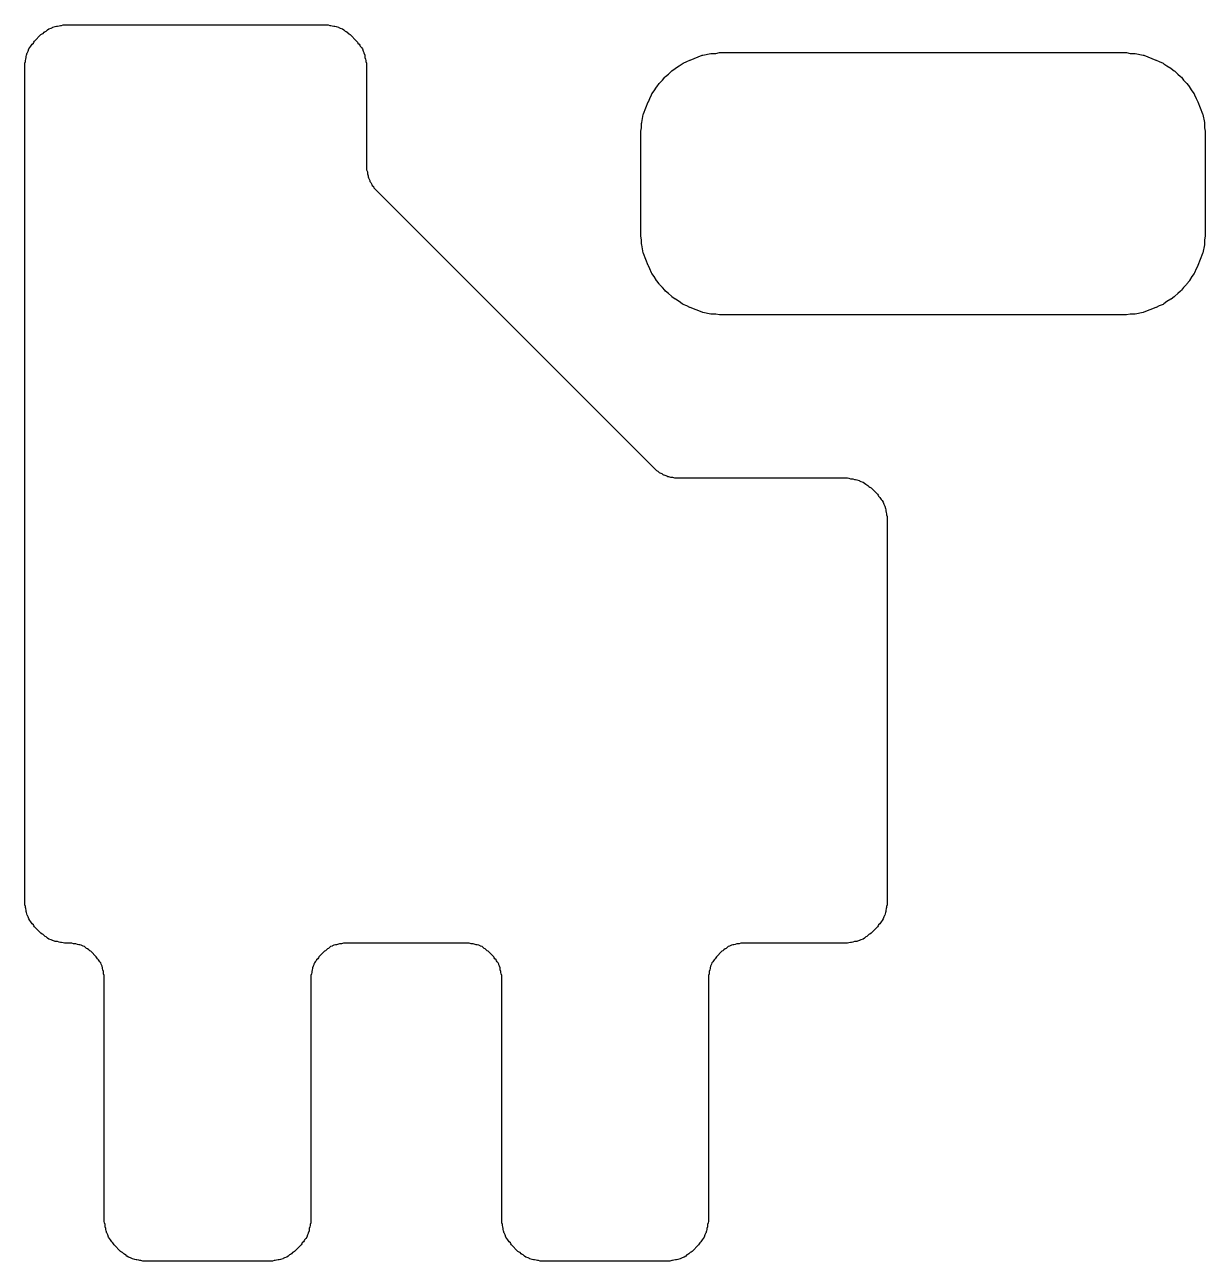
# Model space of a CAD drawing. Extents: x 107.3 to 199.4, y -97.4 to -51.6.
# Drawn here: x 168.685 to 170.17, y -69.355 to -67.8 of the extents above; entities that cross this region are included whole.
import ezdxf

# ---------------------------------------------------------------- set-up
doc = ezdxf.new("R2010")
doc.units = 0
doc.layers.add('BLACK', color=7, linetype='CONTINUOUS')

msp = doc.modelspace()

# ---------------------------------------------------------------- linework, layer by layer
at = {"layer": 'BLACK', "linetype": 'CONTINUOUS'}
for p, q in [((168.697464, -67.820464), (168.705464, -67.812464)), ((168.705464, -67.812464), (168.706764, -67.811528)), ((168.706764, -67.811528), (168.708036, -67.810892)), ((168.708036, -67.810892), (168.709464, -67.809464)), ((168.709464, -67.809464), (168.710764, -67.808528)), ((168.710764, -67.808528), (168.712036, -67.807892)), ((168.712036, -67.807892), (168.713464, -67.806464)), ((168.713464, -67.806464), (168.715419, -67.805257)), ((168.715419, -67.805257), (168.71808, -67.80437)), ((168.71808, -67.80437), (168.719764, -67.803528)), ((168.719764, -67.803528), (168.720419, -67.803257)), ((168.720419, -67.803257), (168.723419, -67.802257)), ((168.723419, -67.802257), (168.725, -67.802)), ((168.725, -67.802), (168.72619, -67.802)), ((168.72619, -67.802), (168.728419, -67.801257)), ((168.728419, -67.801257), (168.73, -67.801)), ((168.73, -67.801), (168.73119, -67.801)), ((168.73119, -67.801), (168.733419, -67.800257)), ((168.733419, -67.800257), (168.735, -67.8)), ((168.735, -67.8), (169.065, -67.8)), ((169.065, -67.8), (169.066581, -67.800257)), ((169.066581, -67.800257), (169.06881, -67.801)), ((169.06881, -67.801), (169.07, -67.801)), ((169.07, -67.801), (169.071581, -67.801257)), ((169.071581, -67.801257), (169.07381, -67.802)), ((169.07381, -67.802), (169.075, -67.802)), ((169.075, -67.802), (169.076581, -67.802257)), ((169.076581, -67.802257), (169.079581, -67.803257)), ((169.079581, -67.803257), (169.080236, -67.803528)), ((169.080236, -67.803528), (169.08192, -67.80437)), ((169.08192, -67.80437), (169.084581, -67.805257)), ((169.084581, -67.805257), (169.086536, -67.806464)), ((169.086536, -67.806464), (169.087964, -67.807892)), ((169.087964, -67.807892), (169.089236, -67.808528)), ((169.089236, -67.808528), (169.090536, -67.809464)), ((169.090536, -67.809464), (169.091964, -67.810892)), ((169.091964, -67.810892), (169.093236, -67.811528)), ((169.093236, -67.811528), (169.094536, -67.812464)), ((169.094536, -67.812464), (169.102536, -67.820464)), ((168.690257, -67.830419), (168.691464, -67.828464)), ((168.691464, -67.828464), (168.692892, -67.827036)), ((168.692892, -67.827036), (168.693528, -67.825764)), ((168.693528, -67.825764), (168.694464, -67.824464)), ((168.694464, -67.824464), (168.695892, -67.823036)), ((168.695892, -67.823036), (168.696528, -67.821764)), ((168.696528, -67.821764), (168.697464, -67.820464)), ((169.102536, -67.820464), (169.103472, -67.821764)), ((169.103472, -67.821764), (169.104108, -67.823036)), ((169.104108, -67.823036), (169.105536, -67.824464)), ((169.105536, -67.824464), (169.106472, -67.825764)), ((169.106472, -67.825764), (169.107108, -67.827036)), ((169.107108, -67.827036), (169.108536, -67.828464)), ((169.108536, -67.828464), (169.109743, -67.830419)), ((168.686, -67.845), (168.686257, -67.843419)), ((168.686257, -67.843419), (168.687, -67.84119)), ((168.687, -67.84), (168.687257, -67.838419)), ((168.687, -67.84119), (168.687, -67.84)), ((168.687257, -67.838419), (168.688257, -67.835419)), ((168.688257, -67.835419), (168.688528, -67.834764)), ((168.688528, -67.834764), (168.68937, -67.83308)), ((168.68937, -67.83308), (168.690257, -67.830419)), ((169.109743, -67.830419), (169.11063, -67.83308)), ((169.11063, -67.83308), (169.111472, -67.834764)), ((169.111472, -67.834764), (169.111743, -67.835419)), ((169.111743, -67.835419), (169.112743, -67.838419)), ((169.112743, -67.838419), (169.113, -67.84)), ((169.113, -67.84), (169.113, -67.84119)), ((169.113, -67.84119), (169.113743, -67.843419)), ((169.113743, -67.843419), (169.114, -67.845)), ((169.517948, -67.846436), (169.521764, -67.844528)), ((169.521764, -67.844528), (169.522143, -67.844358)), ((169.522143, -67.844358), (169.537143, -67.838358)), ((169.537143, -67.838358), (169.538019, -67.838097)), ((169.538019, -67.838097), (169.548019, -67.836097)), ((169.548019, -67.836097), (169.549, -67.836)), ((169.549, -67.836), (169.554504, -67.836)), ((169.554504, -67.836), (169.559019, -67.835097)), ((169.559019, -67.835097), (169.56, -67.835)), ((169.56, -67.835), (170.07, -67.835)), ((170.07, -67.835), (170.070981, -67.835097)), ((170.070981, -67.835097), (170.075496, -67.836)), ((170.075496, -67.836), (170.081, -67.836)), ((170.081, -67.836), (170.081981, -67.836097)), ((170.081981, -67.836097), (170.091981, -67.838097)), ((170.091981, -67.838097), (170.092857, -67.838358)), ((170.092857, -67.838358), (170.107857, -67.844358)), ((170.107857, -67.844358), (170.108236, -67.844528)), ((170.108236, -67.844528), (170.112052, -67.846436)), ((168.685, -67.85), (168.685257, -67.848419)), ((168.685, -68.905), (168.685, -67.85)), ((168.685257, -67.848419), (168.686, -67.84619)), ((168.686, -67.84619), (168.686, -67.845)), ((169.114, -67.845), (169.114, -67.84619)), ((169.114, -67.84619), (169.114743, -67.848419)), ((169.114743, -67.848419), (169.115, -67.85)), ((169.115, -67.85), (169.115, -67.982584)), ((169.494712, -67.862216), (169.498464, -67.858464)), ((169.498464, -67.858464), (169.499, -67.858)), ((169.499, -67.858), (169.503, -67.855)), ((169.503, -67.855), (169.503428, -67.854713)), ((169.503428, -67.854713), (169.508201, -67.851849)), ((169.508201, -67.851849), (169.512, -67.849)), ((169.512, -67.849), (169.513143, -67.848358)), ((169.513143, -67.848358), (169.517948, -67.846436)), ((170.112052, -67.846436), (170.116857, -67.848358)), ((170.116857, -67.848358), (170.118, -67.849)), ((170.118, -67.849), (170.121798, -67.851849)), ((170.121798, -67.851849), (170.126572, -67.854713)), ((170.126572, -67.854713), (170.127, -67.855)), ((170.127, -67.855), (170.131, -67.858)), ((170.131, -67.858), (170.131536, -67.858464)), ((170.131536, -67.858464), (170.135288, -67.862216)), ((169.48, -67.878), (169.483, -67.874)), ((169.483, -67.874), (169.483464, -67.873464)), ((169.483464, -67.873464), (169.487216, -67.869712)), ((169.487216, -67.869712), (169.49, -67.866)), ((169.49, -67.866), (169.491, -67.865)), ((169.491, -67.865), (169.494712, -67.862216)), ((170.135288, -67.862216), (170.139, -67.865)), ((170.139, -67.865), (170.14, -67.866)), ((170.14, -67.866), (170.142784, -67.869712)), ((170.142784, -67.869712), (170.146536, -67.873464)), ((170.146536, -67.873464), (170.147, -67.874)), ((170.147, -67.874), (170.15, -67.878)), ((169.471436, -67.892948), (169.473358, -67.888143)), ((169.473358, -67.888143), (169.474, -67.887)), ((169.474, -67.887), (169.476849, -67.883201)), ((169.476849, -67.883201), (169.479713, -67.878428)), ((169.479713, -67.878428), (169.48, -67.878)), ((170.15, -67.878), (170.150287, -67.878428)), ((170.150287, -67.878428), (170.153151, -67.883201)), ((170.153151, -67.883201), (170.156, -67.887)), ((170.156, -67.887), (170.156642, -67.888143)), ((170.156642, -67.888143), (170.158564, -67.892948)), ((169.463358, -67.912143), (169.469358, -67.897143)), ((169.469358, -67.897143), (169.469528, -67.896764)), ((169.469528, -67.896764), (169.471436, -67.892948)), ((170.158564, -67.892948), (170.160472, -67.896764)), ((170.160472, -67.896764), (170.160642, -67.897143)), ((170.160642, -67.897143), (170.166642, -67.912143)), ((169.461097, -67.923019), (169.463097, -67.913019)), ((169.463097, -67.913019), (169.463358, -67.912143)), ((170.166642, -67.912143), (170.166903, -67.913019)), ((170.166903, -67.913019), (170.168903, -67.923019)), ((169.46, -67.935), (169.460097, -67.934019)), ((169.46, -68.065), (169.46, -67.935)), ((169.460097, -67.934019), (169.461, -67.929504)), ((169.461, -67.924), (169.461097, -67.923019)), ((169.461, -67.929504), (169.461, -67.924)), ((170.168903, -67.923019), (170.169, -67.924)), ((170.169, -67.924), (170.169, -67.929504)), ((170.169, -67.929504), (170.169903, -67.934019)), ((170.169903, -67.934019), (170.17, -67.935)), ((170.17, -67.935), (170.17, -68.065)), ((169.115, -67.982584), (169.116, -67.985)), ((169.116, -67.985), (169.116, -67.987584)), ((169.116, -67.987584), (169.117, -67.99)), ((169.117, -67.99), (169.117, -67.991584)), ((169.117, -67.991584), (169.117242, -67.99217)), ((169.117242, -67.99217), (169.117536, -67.992464)), ((169.117536, -67.992464), (169.119, -67.996)), ((169.119, -67.996), (169.119, -67.996584)), ((169.119, -67.996584), (169.119242, -67.99717)), ((169.119242, -67.99717), (169.120536, -67.998464)), ((169.120536, -67.998464), (169.121566, -68.000953)), ((169.121566, -68.000953), (169.122108, -68.002036)), ((169.122108, -68.002036), (169.123536, -68.003464)), ((169.123536, -68.003464), (169.124242, -68.00517)), ((169.124242, -68.00517), (169.479829, -68.360757)), ((169.460097, -68.065981), (169.46, -68.065)), ((169.461, -68.070496), (169.460097, -68.065981)), ((169.461, -68.076), (169.461, -68.070496)), ((169.461097, -68.076981), (169.461, -68.076)), ((169.463097, -68.086981), (169.461097, -68.076981)), ((170.168903, -68.076981), (170.166903, -68.086981)), ((170.169, -68.076), (170.168903, -68.076981)), ((170.169903, -68.065981), (170.169, -68.070496)), ((170.169, -68.070496), (170.169, -68.076)), ((170.17, -68.065), (170.169903, -68.065981)), ((169.463358, -68.087857), (169.463097, -68.086981)), ((169.469358, -68.102857), (169.463358, -68.087857)), ((170.166642, -68.087857), (170.160642, -68.102857)), ((170.166903, -68.086981), (170.166642, -68.087857)), ((169.469528, -68.103236), (169.469358, -68.102857)), ((169.471436, -68.107052), (169.469528, -68.103236)), ((169.473358, -68.111857), (169.471436, -68.107052)), ((170.158564, -68.107052), (170.156642, -68.111857)), ((170.160472, -68.103236), (170.158564, -68.107052)), ((170.160642, -68.102857), (170.160472, -68.103236)), ((169.474, -68.113), (169.473358, -68.111857)), ((169.476849, -68.116798), (169.474, -68.113)), ((169.479713, -68.121572), (169.476849, -68.116798)), ((169.48, -68.122), (169.479713, -68.121572)), ((169.483, -68.126), (169.48, -68.122)), ((170.15, -68.122), (170.147, -68.126)), ((170.150287, -68.121572), (170.15, -68.122)), ((170.153151, -68.116798), (170.150287, -68.121572)), ((170.156, -68.113), (170.153151, -68.116798)), ((170.156642, -68.111857), (170.156, -68.113)), ((169.483464, -68.126536), (169.483, -68.126)), ((169.487216, -68.130288), (169.483464, -68.126536)), ((169.49, -68.134), (169.487216, -68.130288)), ((169.491, -68.135), (169.49, -68.134)), ((169.494712, -68.137784), (169.491, -68.135)), ((169.498464, -68.141536), (169.494712, -68.137784)), ((170.135288, -68.137784), (170.131536, -68.141536)), ((170.139, -68.135), (170.135288, -68.137784)), ((170.14, -68.134), (170.139, -68.135)), ((170.142784, -68.130288), (170.14, -68.134)), ((170.146536, -68.126536), (170.142784, -68.130288)), ((170.147, -68.126), (170.146536, -68.126536)), ((169.499, -68.142), (169.498464, -68.141536)), ((169.503, -68.145), (169.499, -68.142)), ((169.503428, -68.145287), (169.503, -68.145)), ((169.508201, -68.148151), (169.503428, -68.145287)), ((169.512, -68.151), (169.508201, -68.148151)), ((169.513143, -68.151642), (169.512, -68.151)), ((169.517948, -68.153564), (169.513143, -68.151642)), ((169.521764, -68.155472), (169.517948, -68.153564)), ((169.522143, -68.155642), (169.521764, -68.155472)), ((169.537143, -68.161642), (169.522143, -68.155642)), ((170.107857, -68.155642), (170.092857, -68.161642)), ((170.108236, -68.155472), (170.107857, -68.155642)), ((170.112052, -68.153564), (170.108236, -68.155472)), ((170.116857, -68.151642), (170.112052, -68.153564)), ((170.118, -68.151), (170.116857, -68.151642)), ((170.121798, -68.148151), (170.118, -68.151)), ((170.126572, -68.145287), (170.121798, -68.148151)), ((170.127, -68.145), (170.126572, -68.145287)), ((170.131, -68.142), (170.127, -68.145)), ((170.131536, -68.141536), (170.131, -68.142)), ((169.538019, -68.161903), (169.537143, -68.161642)), ((169.548019, -68.163903), (169.538019, -68.161903)), ((169.549, -68.164), (169.548019, -68.163903)), ((169.554504, -68.164), (169.549, -68.164)), ((169.559019, -68.164903), (169.554504, -68.164)), ((169.56, -68.165), (169.559019, -68.164903)), ((170.07, -68.165), (169.56, -68.165)), ((170.070981, -68.164903), (170.07, -68.165)), ((170.075496, -68.164), (170.070981, -68.164903)), ((170.081, -68.164), (170.075496, -68.164)), ((170.081981, -68.163903), (170.081, -68.164)), ((170.091981, -68.161903), (170.081981, -68.163903)), ((170.092857, -68.161642), (170.091981, -68.161903)), ((169.479829, -68.360757), (169.481536, -68.361464)), ((169.481536, -68.361464), (169.482964, -68.362892)), ((169.482964, -68.362892), (169.484046, -68.363433)), ((169.484046, -68.363433), (169.486536, -68.364464)), ((169.486536, -68.364464), (169.487829, -68.365757)), ((169.487829, -68.365757), (169.488415, -68.366)), ((169.488415, -68.366), (169.489, -68.366)), ((169.489, -68.366), (169.492536, -68.367464)), ((169.492536, -68.367464), (169.492829, -68.367757)), ((169.492829, -68.367757), (169.493415, -68.368)), ((169.493415, -68.368), (169.495, -68.368)), ((169.495, -68.368), (169.497415, -68.369)), ((169.497415, -68.369), (169.5, -68.369)), ((169.5, -68.369), (169.502415, -68.37)), ((169.502415, -68.37), (169.72, -68.37)), ((169.72, -68.37), (169.721581, -68.370257)), ((169.721581, -68.370257), (169.72381, -68.371)), ((169.72381, -68.371), (169.725, -68.371)), ((169.725, -68.371), (169.726581, -68.371257)), ((169.726581, -68.371257), (169.72881, -68.372)), ((169.72881, -68.372), (169.73, -68.372)), ((169.73, -68.372), (169.731581, -68.372257)), ((169.731581, -68.372257), (169.734581, -68.373257)), ((169.734581, -68.373257), (169.735236, -68.373528)), ((169.735236, -68.373528), (169.73692, -68.37437)), ((169.73692, -68.37437), (169.739581, -68.375257)), ((169.739581, -68.375257), (169.741536, -68.376464)), ((169.741536, -68.376464), (169.742964, -68.377892)), ((169.742964, -68.377892), (169.744236, -68.378528)), ((169.744236, -68.378528), (169.745536, -68.379464)), ((169.745536, -68.379464), (169.746964, -68.380892)), ((169.746964, -68.380892), (169.748236, -68.381528)), ((169.748236, -68.381528), (169.749536, -68.382464)), ((169.749536, -68.382464), (169.757536, -68.390464)), ((169.757536, -68.390464), (169.758472, -68.391764)), ((169.758472, -68.391764), (169.759108, -68.393036)), ((169.759108, -68.393036), (169.760536, -68.394464)), ((169.760536, -68.394464), (169.761472, -68.395764)), ((169.761472, -68.395764), (169.762108, -68.397036)), ((169.762108, -68.397036), (169.763536, -68.398464)), ((169.763536, -68.398464), (169.764743, -68.400419)), ((169.764743, -68.400419), (169.76563, -68.40308)), ((169.76563, -68.40308), (169.766472, -68.404764)), ((169.766472, -68.404764), (169.766743, -68.405419)), ((169.766743, -68.405419), (169.767743, -68.408419)), ((169.767743, -68.408419), (169.768, -68.41)), ((169.768, -68.41), (169.768, -68.41119)), ((169.768, -68.41119), (169.768743, -68.413419)), ((169.768743, -68.413419), (169.769, -68.415)), ((169.769, -68.415), (169.769, -68.41619)), ((169.769, -68.41619), (169.769743, -68.418419)), ((169.769743, -68.418419), (169.77, -68.42)), ((169.77, -68.42), (169.77, -68.905)), ((168.685257, -68.906581), (168.685, -68.905)), ((168.686, -68.90881), (168.685257, -68.906581)), ((168.686, -68.91), (168.686, -68.90881)), ((168.686257, -68.911581), (168.686, -68.91)), ((168.687, -68.91381), (168.686257, -68.911581)), ((168.687, -68.915), (168.687, -68.91381)), ((168.687257, -68.916581), (168.687, -68.915)), ((168.688257, -68.919581), (168.687257, -68.916581)), ((169.767743, -68.916581), (169.766743, -68.919581)), ((169.768, -68.915), (169.767743, -68.916581)), ((169.768743, -68.911581), (169.768, -68.91381)), ((169.768, -68.91381), (169.768, -68.915)), ((169.769, -68.91), (169.768743, -68.911581)), ((169.769743, -68.906581), (169.769, -68.90881)), ((169.769, -68.90881), (169.769, -68.91)), ((169.77, -68.905), (169.769743, -68.906581)), ((168.688528, -68.920236), (168.688257, -68.919581)), ((168.68937, -68.92192), (168.688528, -68.920236)), ((168.690257, -68.924581), (168.68937, -68.92192)), ((168.691464, -68.926536), (168.690257, -68.924581)), ((168.692892, -68.927964), (168.691464, -68.926536)), ((168.693528, -68.929236), (168.692892, -68.927964)), ((168.694464, -68.930536), (168.693528, -68.929236)), ((168.695892, -68.931964), (168.694464, -68.930536)), ((168.696528, -68.933236), (168.695892, -68.931964)), ((169.759108, -68.931964), (169.758472, -68.933236)), ((169.760536, -68.930536), (169.759108, -68.931964)), ((169.761472, -68.929236), (169.760536, -68.930536)), ((169.762108, -68.927964), (169.761472, -68.929236)), ((169.763536, -68.926536), (169.762108, -68.927964)), ((169.764743, -68.924581), (169.763536, -68.926536)), ((169.76563, -68.92192), (169.764743, -68.924581)), ((169.766472, -68.920236), (169.76563, -68.92192)), ((169.766743, -68.919581), (169.766472, -68.920236)), ((168.697464, -68.934536), (168.696528, -68.933236)), ((168.705464, -68.942536), (168.697464, -68.934536)), ((168.706764, -68.943472), (168.705464, -68.942536)), ((168.708036, -68.944108), (168.706764, -68.943472)), ((168.709464, -68.945536), (168.708036, -68.944108)), ((168.710764, -68.946472), (168.709464, -68.945536)), ((168.712036, -68.947108), (168.710764, -68.946472)), ((168.713464, -68.948536), (168.712036, -68.947108)), ((168.715419, -68.949743), (168.713464, -68.948536)), ((169.741536, -68.948536), (169.739581, -68.949743)), ((169.742964, -68.947108), (169.741536, -68.948536)), ((169.744236, -68.946472), (169.742964, -68.947108)), ((169.745536, -68.945536), (169.744236, -68.946472)), ((169.746964, -68.944108), (169.745536, -68.945536)), ((169.748236, -68.943472), (169.746964, -68.944108)), ((169.749536, -68.942536), (169.748236, -68.943472)), ((169.757536, -68.934536), (169.749536, -68.942536)), ((169.758472, -68.933236), (169.757536, -68.934536)), ((168.71808, -68.95063), (168.715419, -68.949743)), ((168.719764, -68.951472), (168.71808, -68.95063)), ((168.720419, -68.951743), (168.719764, -68.951472)), ((168.723419, -68.952743), (168.720419, -68.951743)), ((168.725, -68.953), (168.723419, -68.952743)), ((168.72619, -68.953), (168.725, -68.953)), ((168.728419, -68.953743), (168.72619, -68.953)), ((168.73, -68.954), (168.728419, -68.953743)), ((168.73119, -68.954), (168.73, -68.954)), ((168.733419, -68.954743), (168.73119, -68.954)), ((168.735, -68.955), (168.733419, -68.954743)), ((168.74419, -68.955), (168.735, -68.955)), ((168.746419, -68.955743), (168.74419, -68.955)), ((168.748, -68.956), (168.746419, -68.955743)), ((168.74919, -68.956), (168.748, -68.956)), ((168.751419, -68.956743), (168.74919, -68.956)), ((168.753, -68.957), (168.751419, -68.956743)), ((168.75419, -68.957), (168.753, -68.957)), ((168.75608, -68.95763), (168.75419, -68.957)), ((168.757764, -68.958472), (168.75608, -68.95763)), ((168.758419, -68.958743), (168.757764, -68.958472)), ((168.760297, -68.959369), (168.758419, -68.958743)), ((168.761464, -68.960536), (168.760297, -68.959369)), ((168.762764, -68.961472), (168.761464, -68.960536)), ((168.764036, -68.962108), (168.762764, -68.961472)), ((168.765464, -68.963536), (168.764036, -68.962108)), ((168.766764, -68.964472), (168.765464, -68.963536)), ((169.064536, -68.963536), (169.063236, -68.964472)), ((169.065964, -68.962108), (169.064536, -68.963536)), ((169.067236, -68.961472), (169.065964, -68.962108)), ((169.068536, -68.960536), (169.067236, -68.961472)), ((169.069703, -68.959369), (169.068536, -68.960536)), ((169.071581, -68.958743), (169.069703, -68.959369)), ((169.072236, -68.958472), (169.071581, -68.958743)), ((169.07392, -68.95763), (169.072236, -68.958472)), ((169.07581, -68.957), (169.07392, -68.95763)), ((169.077, -68.957), (169.07581, -68.957)), ((169.078581, -68.956743), (169.077, -68.957)), ((169.08081, -68.956), (169.078581, -68.956743)), ((169.082, -68.956), (169.08081, -68.956)), ((169.083581, -68.955743), (169.082, -68.956)), ((169.08581, -68.955), (169.083581, -68.955743)), ((169.24419, -68.955), (169.08581, -68.955)), ((169.246419, -68.955743), (169.24419, -68.955)), ((169.248, -68.956), (169.246419, -68.955743)), ((169.24919, -68.956), (169.248, -68.956)), ((169.251419, -68.956743), (169.24919, -68.956)), ((169.253, -68.957), (169.251419, -68.956743)), ((169.25419, -68.957), (169.253, -68.957)), ((169.25608, -68.95763), (169.25419, -68.957)), ((169.257764, -68.958472), (169.25608, -68.95763)), ((169.258419, -68.958743), (169.257764, -68.958472)), ((169.260297, -68.959369), (169.258419, -68.958743)), ((169.261464, -68.960536), (169.260297, -68.959369)), ((169.262764, -68.961472), (169.261464, -68.960536)), ((169.264036, -68.962108), (169.262764, -68.961472)), ((169.265464, -68.963536), (169.264036, -68.962108)), ((169.266764, -68.964472), (169.265464, -68.963536)), ((169.564536, -68.963536), (169.563236, -68.964472)), ((169.565964, -68.962108), (169.564536, -68.963536)), ((169.567236, -68.961472), (169.565964, -68.962108)), ((169.568536, -68.960536), (169.567236, -68.961472)), ((169.569703, -68.959369), (169.568536, -68.960536)), ((169.571581, -68.958743), (169.569703, -68.959369)), ((169.572236, -68.958472), (169.571581, -68.958743)), ((169.57392, -68.95763), (169.572236, -68.958472)), ((169.57581, -68.957), (169.57392, -68.95763)), ((169.577, -68.957), (169.57581, -68.957)), ((169.578581, -68.956743), (169.577, -68.957)), ((169.58081, -68.956), (169.578581, -68.956743)), ((169.582, -68.956), (169.58081, -68.956)), ((169.583581, -68.955743), (169.582, -68.956)), ((169.58581, -68.955), (169.583581, -68.955743)), ((169.72, -68.955), (169.58581, -68.955)), ((169.721581, -68.954743), (169.72, -68.955)), ((169.72381, -68.954), (169.721581, -68.954743)), ((169.725, -68.954), (169.72381, -68.954)), ((169.726581, -68.953743), (169.725, -68.954)), ((169.72881, -68.953), (169.726581, -68.953743)), ((169.73, -68.953), (169.72881, -68.953)), ((169.731581, -68.952743), (169.73, -68.953)), ((169.734581, -68.951743), (169.731581, -68.952743)), ((169.735236, -68.951472), (169.734581, -68.951743)), ((169.73692, -68.95063), (169.735236, -68.951472)), ((169.739581, -68.949743), (169.73692, -68.95063)), ((168.768036, -68.965108), (168.766764, -68.964472)), ((168.774892, -68.971964), (168.768036, -68.965108)), ((168.775528, -68.973236), (168.774892, -68.971964)), ((168.776464, -68.974536), (168.775528, -68.973236)), ((168.777892, -68.975964), (168.776464, -68.974536)), ((168.778528, -68.977236), (168.777892, -68.975964)), ((168.779464, -68.978536), (168.778528, -68.977236)), ((168.780631, -68.979703), (168.779464, -68.978536)), ((168.781257, -68.981581), (168.780631, -68.979703)), ((169.049369, -68.979703), (169.048743, -68.981581)), ((169.050536, -68.978536), (169.049369, -68.979703)), ((169.051472, -68.977236), (169.050536, -68.978536)), ((169.052108, -68.975964), (169.051472, -68.977236)), ((169.053536, -68.974536), (169.052108, -68.975964)), ((169.054472, -68.973236), (169.053536, -68.974536)), ((169.055108, -68.971964), (169.054472, -68.973236)), ((169.061964, -68.965108), (169.055108, -68.971964)), ((169.063236, -68.964472), (169.061964, -68.965108)), ((169.268036, -68.965108), (169.266764, -68.964472)), ((169.274892, -68.971964), (169.268036, -68.965108)), ((169.275528, -68.973236), (169.274892, -68.971964)), ((169.276464, -68.974536), (169.275528, -68.973236)), ((169.277892, -68.975964), (169.276464, -68.974536)), ((169.278528, -68.977236), (169.277892, -68.975964)), ((169.279464, -68.978536), (169.278528, -68.977236)), ((169.280631, -68.979703), (169.279464, -68.978536)), ((169.281257, -68.981581), (169.280631, -68.979703)), ((169.549369, -68.979703), (169.548743, -68.981581)), ((169.550536, -68.978536), (169.549369, -68.979703)), ((169.551472, -68.977236), (169.550536, -68.978536)), ((169.552108, -68.975964), (169.551472, -68.977236)), ((169.553536, -68.974536), (169.552108, -68.975964)), ((169.554472, -68.973236), (169.553536, -68.974536)), ((169.555108, -68.971964), (169.554472, -68.973236)), ((169.561964, -68.965108), (169.555108, -68.971964)), ((169.563236, -68.964472), (169.561964, -68.965108)), ((168.781528, -68.982236), (168.781257, -68.981581)), ((168.78237, -68.98392), (168.781528, -68.982236)), ((168.783, -68.98581), (168.78237, -68.98392)), ((168.783, -68.987), (168.783, -68.98581)), ((168.783257, -68.988581), (168.783, -68.987)), ((168.784, -68.99081), (168.783257, -68.988581)), ((168.784, -68.992), (168.784, -68.99081)), ((168.784257, -68.993581), (168.784, -68.992)), ((168.785, -68.99581), (168.784257, -68.993581)), ((169.045743, -68.993581), (169.045, -68.99581)), ((169.046, -68.992), (169.045743, -68.993581)), ((169.046743, -68.988581), (169.046, -68.99081)), ((169.046, -68.99081), (169.046, -68.992)), ((169.047, -68.987), (169.046743, -68.988581)), ((169.04763, -68.98392), (169.047, -68.98581)), ((169.047, -68.98581), (169.047, -68.987)), ((169.048472, -68.982236), (169.04763, -68.98392)), ((169.048743, -68.981581), (169.048472, -68.982236)), ((169.281528, -68.982236), (169.281257, -68.981581)), ((169.28237, -68.98392), (169.281528, -68.982236)), ((169.283, -68.98581), (169.28237, -68.98392)), ((169.283, -68.987), (169.283, -68.98581)), ((169.283257, -68.988581), (169.283, -68.987)), ((169.284, -68.99081), (169.283257, -68.988581)), ((169.284, -68.992), (169.284, -68.99081)), ((169.284257, -68.993581), (169.284, -68.992)), ((169.285, -68.99581), (169.284257, -68.993581)), ((169.545743, -68.993581), (169.545, -68.99581)), ((169.546, -68.992), (169.545743, -68.993581)), ((169.546743, -68.988581), (169.546, -68.99081)), ((169.546, -68.99081), (169.546, -68.992)), ((169.547, -68.987), (169.546743, -68.988581)), ((169.54763, -68.98392), (169.547, -68.98581)), ((169.547, -68.98581), (169.547, -68.987)), ((169.548472, -68.982236), (169.54763, -68.98392)), ((169.548743, -68.981581), (169.548472, -68.982236)), ((168.785, -69.305), (168.785, -68.99581)), ((169.045, -68.99581), (169.045, -69.305)), ((169.285, -69.305), (169.285, -68.99581)), ((169.545, -68.99581), (169.545, -69.305)), ((168.785257, -69.306581), (168.785, -69.305)), ((169.045, -69.305), (169.044743, -69.306581)), ((169.285257, -69.306581), (169.285, -69.305)), ((169.545, -69.305), (169.544743, -69.306581)), ((168.786, -69.30881), (168.785257, -69.306581)), ((168.786, -69.31), (168.786, -69.30881)), ((168.786257, -69.311581), (168.786, -69.31)), ((168.787, -69.31381), (168.786257, -69.311581)), ((168.787, -69.315), (168.787, -69.31381)), ((168.787257, -69.316581), (168.787, -69.315)), ((168.788257, -69.319581), (168.787257, -69.316581)), ((168.788528, -69.320236), (168.788257, -69.319581)), ((168.78937, -69.32192), (168.788528, -69.320236)), ((169.041472, -69.320236), (169.04063, -69.32192)), ((169.041743, -69.319581), (169.041472, -69.320236)), ((169.042743, -69.316581), (169.041743, -69.319581)), ((169.043, -69.315), (169.042743, -69.316581)), ((169.043743, -69.311581), (169.043, -69.31381)), ((169.043, -69.31381), (169.043, -69.315)), ((169.044, -69.31), (169.043743, -69.311581)), ((169.044743, -69.306581), (169.044, -69.30881)), ((169.044, -69.30881), (169.044, -69.31)), ((169.286, -69.30881), (169.285257, -69.306581)), ((169.286, -69.31), (169.286, -69.30881)), ((169.286257, -69.311581), (169.286, -69.31)), ((169.287, -69.31381), (169.286257, -69.311581)), ((169.287, -69.315), (169.287, -69.31381)), ((169.287257, -69.316581), (169.287, -69.315)), ((169.288257, -69.319581), (169.287257, -69.316581)), ((169.288528, -69.320236), (169.288257, -69.319581)), ((169.28937, -69.32192), (169.288528, -69.320236)), ((169.541472, -69.320236), (169.54063, -69.32192)), ((169.541743, -69.319581), (169.541472, -69.320236)), ((169.542743, -69.316581), (169.541743, -69.319581)), ((169.543, -69.315), (169.542743, -69.316581)), ((169.543743, -69.311581), (169.543, -69.31381)), ((169.543, -69.31381), (169.543, -69.315)), ((169.544, -69.31), (169.543743, -69.311581)), ((169.544743, -69.306581), (169.544, -69.30881)), ((169.544, -69.30881), (169.544, -69.31)), ((168.790257, -69.324581), (168.78937, -69.32192)), ((168.791464, -69.326536), (168.790257, -69.324581)), ((168.792892, -69.327964), (168.791464, -69.326536)), ((168.793528, -69.329236), (168.792892, -69.327964)), ((168.794464, -69.330536), (168.793528, -69.329236)), ((168.795892, -69.331964), (168.794464, -69.330536)), ((168.796528, -69.333236), (168.795892, -69.331964)), ((168.797464, -69.334536), (168.796528, -69.333236)), ((168.805464, -69.342536), (168.797464, -69.334536)), ((169.032536, -69.334536), (169.024536, -69.342536)), ((169.033472, -69.333236), (169.032536, -69.334536)), ((169.034108, -69.331964), (169.033472, -69.333236)), ((169.035536, -69.330536), (169.034108, -69.331964)), ((169.036472, -69.329236), (169.035536, -69.330536)), ((169.037108, -69.327964), (169.036472, -69.329236)), ((169.038536, -69.326536), (169.037108, -69.327964)), ((169.039743, -69.324581), (169.038536, -69.326536)), ((169.04063, -69.32192), (169.039743, -69.324581)), ((169.290257, -69.324581), (169.28937, -69.32192)), ((169.291464, -69.326536), (169.290257, -69.324581)), ((169.292892, -69.327964), (169.291464, -69.326536)), ((169.293528, -69.329236), (169.292892, -69.327964)), ((169.294464, -69.330536), (169.293528, -69.329236)), ((169.295892, -69.331964), (169.294464, -69.330536)), ((169.296528, -69.333236), (169.295892, -69.331964)), ((169.297464, -69.334536), (169.296528, -69.333236)), ((169.305464, -69.342536), (169.297464, -69.334536)), ((169.532536, -69.334536), (169.524536, -69.342536)), ((169.533472, -69.333236), (169.532536, -69.334536)), ((169.534108, -69.331964), (169.533472, -69.333236)), ((169.535536, -69.330536), (169.534108, -69.331964)), ((169.536472, -69.329236), (169.535536, -69.330536)), ((169.537108, -69.327964), (169.536472, -69.329236)), ((169.538536, -69.326536), (169.537108, -69.327964)), ((169.539743, -69.324581), (169.538536, -69.326536)), ((169.54063, -69.32192), (169.539743, -69.324581)), ((168.806764, -69.343472), (168.805464, -69.342536)), ((168.808036, -69.344108), (168.806764, -69.343472)), ((168.809464, -69.345536), (168.808036, -69.344108)), ((168.810764, -69.346472), (168.809464, -69.345536)), ((168.812036, -69.347108), (168.810764, -69.346472)), ((168.813464, -69.348536), (168.812036, -69.347108)), ((168.815419, -69.349743), (168.813464, -69.348536)), ((168.81808, -69.35063), (168.815419, -69.349743)), ((168.819764, -69.351472), (168.81808, -69.35063)), ((168.820419, -69.351743), (168.819764, -69.351472)), ((168.823419, -69.352743), (168.820419, -69.351743)), ((168.825, -69.353), (168.823419, -69.352743)), ((169.006581, -69.352743), (169.005, -69.353)), ((169.009581, -69.351743), (169.006581, -69.352743)), ((169.010236, -69.351472), (169.009581, -69.351743)), ((169.01192, -69.35063), (169.010236, -69.351472)), ((169.014581, -69.349743), (169.01192, -69.35063)), ((169.016536, -69.348536), (169.014581, -69.349743)), ((169.017964, -69.347108), (169.016536, -69.348536)), ((169.019236, -69.346472), (169.017964, -69.347108)), ((169.020536, -69.345536), (169.019236, -69.346472)), ((169.021964, -69.344108), (169.020536, -69.345536)), ((169.023236, -69.343472), (169.021964, -69.344108)), ((169.024536, -69.342536), (169.023236, -69.343472)), ((169.306764, -69.343472), (169.305464, -69.342536)), ((169.308036, -69.344108), (169.306764, -69.343472)), ((169.309464, -69.345536), (169.308036, -69.344108)), ((169.310764, -69.346472), (169.309464, -69.345536)), ((169.312036, -69.347108), (169.310764, -69.346472)), ((169.313464, -69.348536), (169.312036, -69.347108)), ((169.315419, -69.349743), (169.313464, -69.348536)), ((169.31808, -69.35063), (169.315419, -69.349743)), ((169.319764, -69.351472), (169.31808, -69.35063)), ((169.320419, -69.351743), (169.319764, -69.351472)), ((169.323419, -69.352743), (169.320419, -69.351743)), ((169.325, -69.353), (169.323419, -69.352743)), ((169.506581, -69.352743), (169.505, -69.353)), ((169.509581, -69.351743), (169.506581, -69.352743)), ((169.510236, -69.351472), (169.509581, -69.351743)), ((169.51192, -69.35063), (169.510236, -69.351472)), ((169.514581, -69.349743), (169.51192, -69.35063)), ((169.516536, -69.348536), (169.514581, -69.349743)), ((169.517964, -69.347108), (169.516536, -69.348536)), ((169.519236, -69.346472), (169.517964, -69.347108)), ((169.520536, -69.345536), (169.519236, -69.346472)), ((169.521964, -69.344108), (169.520536, -69.345536)), ((169.523236, -69.343472), (169.521964, -69.344108)), ((169.524536, -69.342536), (169.523236, -69.343472)), ((168.82619, -69.353), (168.825, -69.353)), ((168.828419, -69.353743), (168.82619, -69.353)), ((168.83, -69.354), (168.828419, -69.353743)), ((168.83119, -69.354), (168.83, -69.354)), ((168.833419, -69.354743), (168.83119, -69.354)), ((168.835, -69.355), (168.833419, -69.354743)), ((168.995, -69.355), (168.835, -69.355)), ((168.996581, -69.354743), (168.995, -69.355)), ((168.99881, -69.354), (168.996581, -69.354743)), ((169, -69.354), (168.99881, -69.354)), ((169.001581, -69.353743), (169, -69.354)), ((169.00381, -69.353), (169.001581, -69.353743)), ((169.005, -69.353), (169.00381, -69.353)), ((169.32619, -69.353), (169.325, -69.353)), ((169.328419, -69.353743), (169.32619, -69.353)), ((169.33, -69.354), (169.328419, -69.353743)), ((169.33119, -69.354), (169.33, -69.354)), ((169.333419, -69.354743), (169.33119, -69.354)), ((169.335, -69.355), (169.333419, -69.354743)), ((169.495, -69.355), (169.335, -69.355)), ((169.496581, -69.354743), (169.495, -69.355)), ((169.49881, -69.354), (169.496581, -69.354743)), ((169.5, -69.354), (169.49881, -69.354)), ((169.501581, -69.353743), (169.5, -69.354)), ((169.50381, -69.353), (169.501581, -69.353743)), ((169.505, -69.353), (169.50381, -69.353))]:
    msp.add_line(p, q, dxfattribs=at)

doc.saveas('drawing.dxf')
